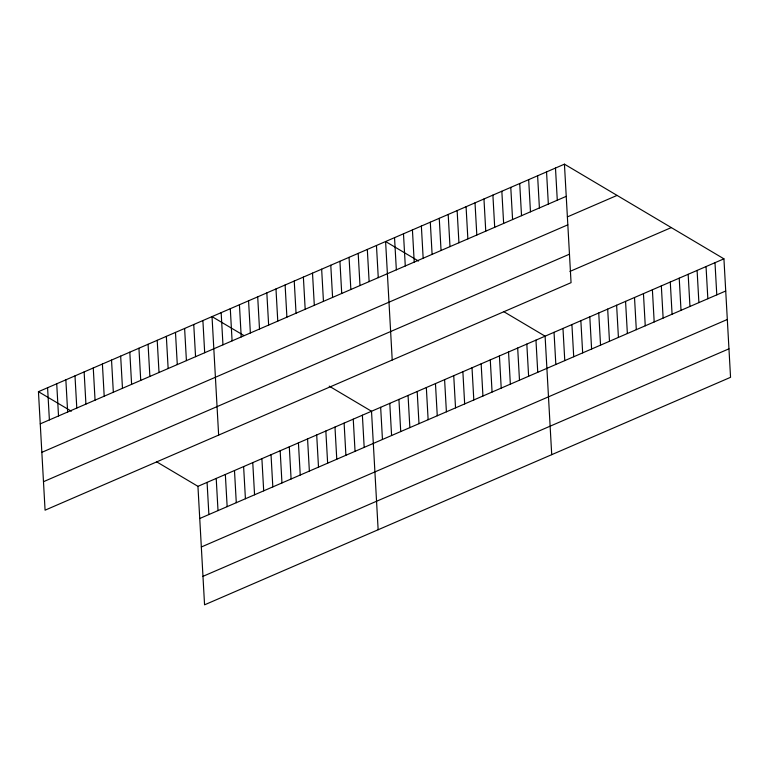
<?xml version="1.0" encoding="UTF-8"?>
<svg xmlns="http://www.w3.org/2000/svg" width="769" height="769" viewBox="0 0 769 769"><rect width="100%" height="100%" fill="white"/><g stroke="black" fill="none" stroke-linecap="round" stroke-linejoin="round"><path stroke-width="1.15" d="M564.436 164.172L571.059 282.665L45.073 510.174L38.45 391.681L564.436 164.172L723.927 258.826L730.55 377.319L204.564 604.828L197.941 486.335L156.588 461.794M40.248 423.863L566.234 196.345M567.387 216.896L617.065 195.413M41.843 452.345L567.82 224.836M43.487 481.692L569.464 254.183M569.954 271.419L671.289 227.586M197.941 486.335L723.927 258.826M199.738 518.508L725.725 290.999M201.334 546.99L727.32 319.481M202.978 576.337L728.954 348.828M418.49 261.047L385.596 241.524L392.219 360.017M503.733 311.637L545.096 336.178L551.719 454.671M243.984 335.572L212.023 316.607L218.646 435.1M329.219 386.153L371.514 411.252L378.146 529.745M38.45 391.681L71.344 411.204M714.987 262.69L716.785 294.863M706.038 266.555L707.845 298.737M697.099 270.428L698.896 302.602M688.159 274.293L689.956 306.466M679.219 278.157L681.017 310.34M670.28 282.031L672.077 314.204M661.33 285.895L663.128 318.068M652.391 289.769L654.188 321.942M643.451 293.633L645.249 325.806M634.512 297.497L636.309 329.67M625.562 301.371L627.369 333.544M616.623 305.235L618.42 337.408M607.683 309.1L609.481 341.273M598.743 312.973L600.541 345.146M589.804 316.838L591.601 349.011M580.855 320.702L582.662 352.884M571.915 324.576L573.712 356.749M555.487 168.046L557.285 200.219M562.975 328.44L564.773 360.613M546.548 171.91L548.345 204.083M554.036 332.304L555.833 364.487M537.608 175.774L539.405 207.957M528.668 179.648L530.466 211.821M535.955 340.129L537.752 372.302M519.719 183.512L521.526 215.685M526.823 344.079L528.62 376.252M510.779 187.376L512.577 219.559M517.681 348.03L519.488 380.203M501.84 191.25L503.637 223.423M508.549 351.981L510.347 384.154M492.9 195.115L494.698 227.288M499.417 355.932L501.215 388.105M483.961 198.988L485.758 231.161M490.276 359.882L492.073 392.055M475.011 202.853L476.818 235.026M481.144 363.833L482.942 396.016M466.072 206.717L467.869 238.89M472.012 367.784L473.81 399.967M457.132 210.591L458.93 242.764M462.871 371.744L464.668 403.917M448.192 214.455L449.99 246.628M453.739 375.695L455.536 407.868M439.253 218.319L441.05 250.492M444.597 379.646L446.404 411.819M430.304 222.193L432.101 254.366M435.465 383.596L437.263 415.769M421.364 226.057L423.161 258.23M426.334 387.547L428.131 419.72M412.424 229.921L414.222 262.104M417.192 391.498L418.99 423.671M403.485 233.795L405.282 265.968M408.06 395.449L409.858 427.622M394.535 237.659L396.343 269.832M398.928 399.399L400.726 431.572M389.787 403.35L391.584 435.523M376.464 245.484L378.261 277.657M380.655 407.301L382.453 439.474M367.322 249.435L369.13 281.608M358.191 253.386L359.988 285.559M362.382 415.202L364.179 447.385M349.059 257.336L350.856 289.509M353.25 419.153L355.047 451.336M339.917 261.287L341.724 293.46M344.108 423.113L345.906 455.286M330.785 265.238L332.583 297.411M334.976 427.064L336.774 459.237M321.653 269.188L323.451 301.361M325.845 431.015L327.642 463.188M312.512 273.139L314.31 305.312M316.703 434.966L318.501 467.139M303.38 277.09L305.178 309.263M307.571 438.916L309.369 471.089M294.239 281.041L296.046 313.214M298.43 442.867L300.237 475.04M285.107 284.991L286.904 317.164M289.298 446.818L291.095 478.991M275.975 288.942L277.772 321.125M280.166 450.769L281.963 482.942M266.833 292.902L268.641 325.076M271.024 454.719L272.822 486.892M257.702 296.853L259.499 329.026M261.893 458.67L263.69 490.843M248.57 300.804L250.367 332.977M252.761 462.621L254.558 494.794M239.428 304.755L241.226 336.928M243.619 466.572L245.417 498.754M230.296 308.705L232.094 340.878M234.487 470.532L236.285 502.705M221.155 312.656L222.962 344.829M225.346 474.483L227.153 506.656M216.214 478.433L218.012 510.606M202.891 320.558L204.689 352.731M207.082 482.384L208.88 514.557M193.75 324.508L195.557 356.681M184.618 328.459L186.415 360.632M175.486 332.41L177.283 364.583M166.344 336.361L168.142 368.534M157.212 340.311L159.01 372.494M148.071 344.272L149.878 376.445M138.939 348.222L140.737 380.395M129.807 352.173L131.605 384.346M120.666 356.124L122.473 388.297M111.534 360.075L113.331 392.248M102.402 364.025L104.2 396.198M93.26 367.976L95.058 400.149M84.129 371.927L85.926 404.1M74.987 375.878L76.794 408.051M65.855 379.828L67.653 412.001M56.723 383.779L58.521 415.952M47.582 387.73L49.389 419.903"/></g></svg>
